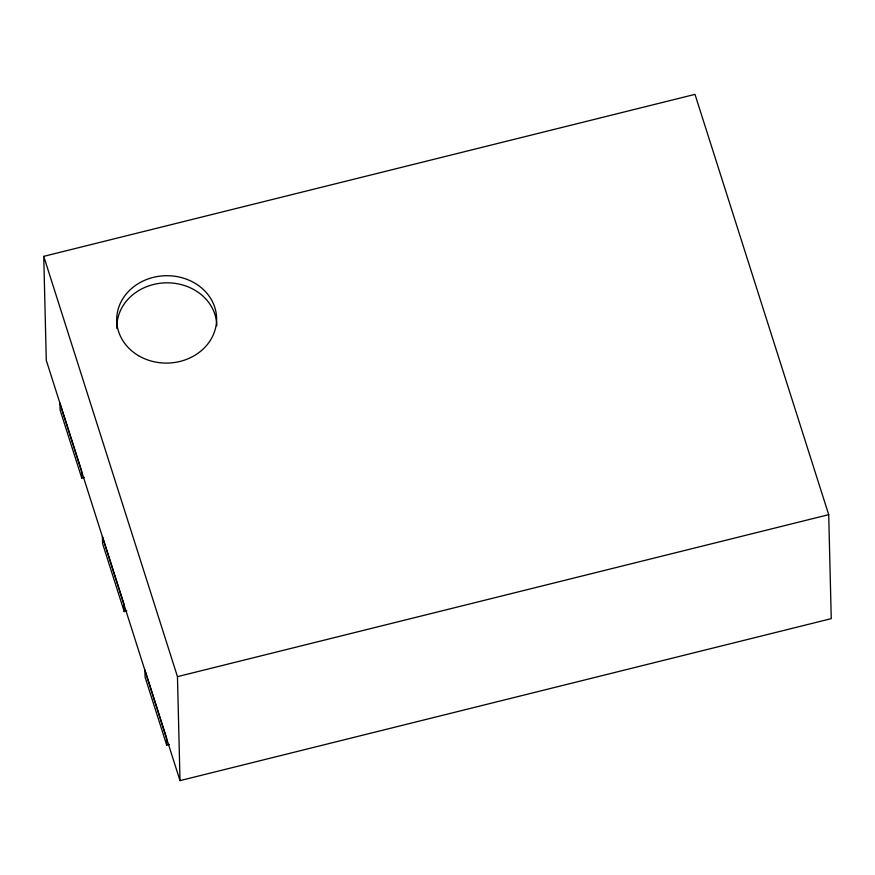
<?xml version="1.0" encoding="UTF-8"?>
<svg xmlns="http://www.w3.org/2000/svg" width="875" height="875" viewBox="0 0 875 875"><rect width="100%" height="100%" fill="white"/><g stroke="black" fill="none" stroke-linecap="round" stroke-linejoin="round"><path stroke-width="1.31" d="M43.75 256.353L694.991 94.369L828.712 514.664L831.25 618.647L180.009 780.631L46.288 360.336L43.75 256.353L177.461 676.648L180.009 780.631M81.758 478.067L81.583 470.947L59.839 402.916L60.123 410.08L81.758 478.067L84.372 477.422M124.228 611.581L124.053 604.45L102.419 536.462L102.594 543.594L124.228 611.581L126.842 610.925M177.461 676.648L828.712 514.664M166.698 745.084L166.523 737.964L144.9 669.977L145.075 677.097L166.698 745.084L169.323 744.428M116.922 328.552A49.962 43.695 -1.4 0 1 165.572 282.844A49.962 43.695 -1.4 0 1 216.792 325.773M138.458 355.633A49.962 43.695 -1.4 0 0 216.475 322.459A49.962 43.695 -1.4 0 0 145.053 280.131A49.962 43.695 -1.4 0 0 138.458 355.633"/></g></svg>
